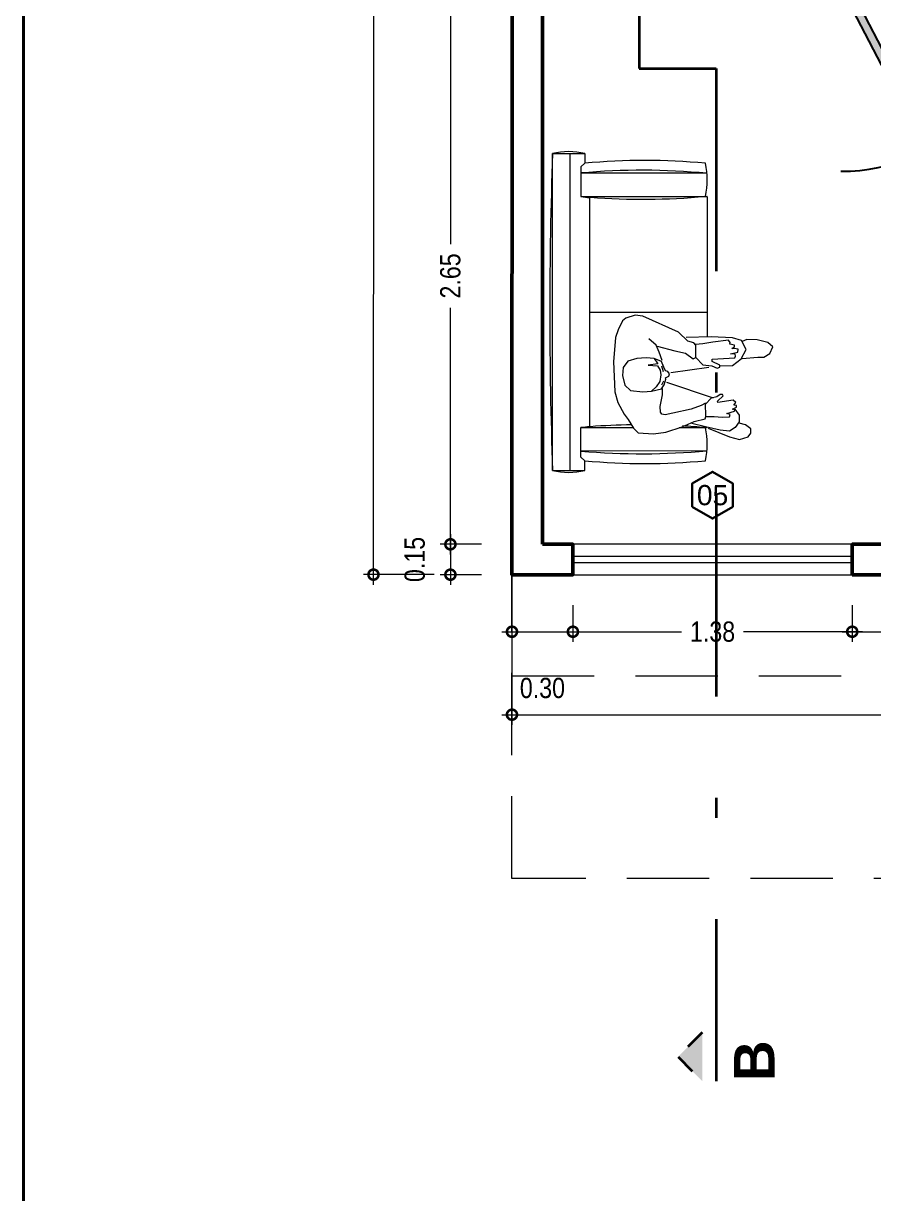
# Model space of a CAD drawing. Extents: x -23.8 to 23.6, y 264.2 to 287.5.
# Drawn here: x -23.82 to -19.62, y 275.34 to 281.12 of the extents above; entities that cross this region are included whole.
import ezdxf
from ezdxf.enums import TextEntityAlignment as Align

# ---------------------------------------------------------------- set-up
doc = ezdxf.new("R2010")
doc.units = 0
doc.header["$LTSCALE"] = 4
doc.header["$PDMODE"] = 66
for name, pattern in [('CONTINUA', [0]), ('DASHED', [19.05, 12.7, -6.35]), ('TRAZO_Y_PUNTO2', [0.5, 0.25, -0.125, 0, -0.125])]:
    doc.linetypes.add(name, pattern=pattern)
doc.layers.get('0').update_dxf_attribs({"linetype": 'CONTINUOUS'})
doc.layers.get('DEFPOINTS').update_dxf_attribs({"linetype": 'CONTINUOUS'})
for name, color, linetype, lineweight in [('CORTES', 11, 'TRAZO_Y_PUNTO2', 35), ('COTAS', 1, 'CONTINUOUS', 9), ('HOJA', 8, 'CONTINUOUS', 40), ('MOBILIARIO', 42, 'CONTINUOUS', 5), ('MURO', 5, 'CONTINUOUS', 50), ('PROYECCION', 30, 'DASHED', 13), ('TEXTOS', 254, 'CONTINUOUS', 0), ('VENTANA', 140, 'CONTINUOUS', 15)]:
    doc.layers.add(name, color=color, linetype=linetype, lineweight=lineweight)
doc.layers.add('PUERTAS', color=34, linetype='CONTINUOUS')
doc.styles.add('ARIAL 1en25', font='arial.ttf', dxfattribs={"height": 0.0625})
doc.styles.add('Arial Narrow', font='ARIALN.TTF')
doc.styles.get("Standard").update_dxf_attribs({"font": 'arial.ttf'})
doc.dimstyles.new('1-50 PRZ', dxfattribs={"dimtxt": 0.1, "dimasz": 0.1, "dimexe": 0.05, "dimexo": 0.15, "dimgap": 0.05, "dimtad": 0, "dimzin": 1, "dimdsep": 46, "dimtxsty": 'Arial Narrow', "dimblk": 'DOTSMALL', "dimcen": 0.1, "dimdle": 0.05, "dimclrd": 250, "dimclre": 250, "dimclrt": 5, "dimaunit": 1, "dimadec": 3, "dimazin": 0, "dimtfac": 1, "dimtmove": 2, "dimatfit": 3, "dimldrblk": 'OBLIQUE', "dimfxl": 0.3, "dimfxlon": 1, "dimlwd": -1, "dimlwe": -1, "dimarcsym": 0})

# ---------------------------------------------------------------- blocks, each defined once
blk = doc.blocks.new('*U25')
for points in [[(-0.4748, 0.8097, -0.01053), (-0.4413, 0.828), (-0.0238, 0.0238), (-0.0577, 0.0063)], [(-0.9299, 0.0238), (-0.9537, 0.0238), (-0.9537, -0.0238), (-0.9299, -0.0238)], [(0, 0.0238), (-0.0238, 0.0238), (-0.0238, -0.0238), (0, -0.0238)]]:
    blk.add_hatch(color=256).paths.add_polyline_path(points)
for points in [[(-0.0238, 0.0238), (-0.0577, 0.0063), (-0.4752, 0.8104), (-0.4413, 0.828)], [(-0.9299, -0.0238), (-0.9537, -0.0238), (-0.9537, 0.0238), (-0.9299, 0.0238)], [(0, -0.0238), (-0.0238, -0.0238), (-0.0238, 0.0238), (0, 0.0238)]]:
    blk.add_lwpolyline(points, close=True)
blk.add_arc((-0.0238, 0.0238), 0.9061, 90, 180)
blk = doc.blocks.new('SOFA+PERSONA')
at = {"layer": 'MOBILIARIO'}
for p, q in [((0, -0.7824), (0, 0.7824)), ((0, 0.7824), (0.1585, 0.7824)), ((0.0865, -0.7824), (0.0865, 0.7824)), ((0.1585, 0.7824), (0.1585, 0.7343)), ((0.1585, 0.7343), (0.1393, 0.7169)), ((0.1393, 0.7169), (0.1393, 0.571)), ((0.7622, 0.6847), (0.1393, 0.6863)), ((0.1393, 0.571), (0.1835, 0.5634)), ((0.1863, 0.5663), (0.1393, 0.571)), ((0.1393, 0.571), (0.7541, 0.571)), ((0.1835, -0.5634), (0.1835, 0.5634)), ((0.7541, 0.571), (0.7608, 0.571)), ((0.7637, 0.5681), (0.7637, -0.1225)), ((0.7637, 0.5681), (0.7637, 0.4657)), ((0.7637, 0.5681), (0.7637, 0.4951)), ((0.1835, -0.0015), (0.7637, -0.0015)), ((0.7078, -0.225), (0.7078, -0.1632)), ((0.5382, -0.2652), (0.5459, -0.2945)), ((0.5475, -0.3422), (0.5382, -0.3606)), ((0.7566, -0.5156), (0.7547, -0.45)), ((0.1393, -0.571), (0.1835, -0.5634)), ((0.1863, -0.5663), (0.1393, -0.571)), ((0.1393, -0.571), (0.3984, -0.571)), ((0.1393, -0.7169), (0.1393, -0.571)), ((0.6255, -0.571), (0.7541, -0.571)), ((0.7541, -0.571), (0.7608, -0.571)), ((0.7622, -0.6847), (0.1393, -0.6863)), ((0.1585, -0.7343), (0.1393, -0.7169)), ((0.1585, -0.7824), (0.1585, -0.7343)), ((0, -0.7824), (0.1585, -0.7824))]:
    blk.add_line(p, q, dxfattribs=at)
for points in [[(0.7078, -0.1632), (0.6965, -0.1519), (0.6684, -0.1444), (0.6215, -0.0994), (0.4451, -0.0207), (0.4076, -0.0151), (0.3612, -0.0306), (0.3453, -0.0439), (0.3228, -0.0876), (0.31, -0.1257), (0.3048, -0.1875), (0.3003, -0.2438), (0.3067, -0.3938), (0.3226, -0.4462), (0.3532, -0.5044), (0.3724, -0.5306), (0.4001, -0.5737), (0.4226, -0.5962), (0.4977, -0.6018), (0.5596, -0.5925), (0.6403, -0.5662), (0.6984, -0.54), (0.7528, -0.5269), (0.7566, -0.5156)], [(0.5408, -0.24), (0.5258, -0.1988), (0.5108, -0.1632), (0.4751, -0.1332), (0.4751, -0.1332), (0.4751, -0.1332), (0.4751, -0.1332)], [(0.5164, -0.1688), (0.6027, -0.1913), (0.6553, -0.2025), (0.6947, -0.2307), (0.7078, -0.225)], [(0.8279, -0.2663), (0.8879, -0.2644), (0.9311, -0.2307), (0.9555, -0.1857), (0.933, -0.1407), (0.8879, -0.1275), (0.7829, -0.1219), (0.659, -0.1257)], [(0.7078, -0.225), (0.7416, -0.2607), (0.7866, -0.2663), (0.8129, -0.2775), (0.826, -0.2719), (0.826, -0.2625), (0.7885, -0.2438), (0.7885, -0.2325), (0.8992, -0.2269), (0.9029, -0.2175), (0.9011, -0.2082), (0.8786, -0.2063), (0.9142, -0.1988), (0.9161, -0.1838), (0.9067, -0.1819), (0.8842, -0.18), (0.8973, -0.1725), (0.8973, -0.1632), (0.8748, -0.1594), (0.8767, -0.15), (0.8692, -0.1388), (0.7904, -0.1482), (0.7416, -0.1575), (0.7047, -0.1601)], [(0.9367, -0.2288), (1.0136, -0.2232), (1.0437, -0.2232), (1.0718, -0.2044), (1.0868, -0.1725), (1.0624, -0.15), (1.0099, -0.1369), (0.9592, -0.135), (0.9353, -0.1453)], [(0.5007, -0.2299), (0.462, -0.2269), (0.4151, -0.2288), (0.3719, -0.2419), (0.3476, -0.2738), (0.3457, -0.3131), (0.3569, -0.3619), (0.3851, -0.3881), (0.4451, -0.3938), (0.4875, -0.391)], [(0.5007, -0.2299), (0.5192, -0.2562), (0.4715, -0.2628), (0.5182, -0.2659), (0.5307, -0.287), (0.5346, -0.3101), (0.5288, -0.3428), (0.5115, -0.3697), (0.4875, -0.391)], [(0.4875, -0.391), (0.5371, -0.3788), (0.5502, -0.36), (0.5596, -0.3319), (0.5577, -0.3244), (0.5746, -0.3169), (0.5765, -0.3056), (0.569, -0.2944), (0.5577, -0.2906), (0.5483, -0.2719), (0.5371, -0.2438), (0.5007, -0.2299)], [(0.584, -0.2981), (0.7716, -0.2719)], [(0.7547, -0.45), (0.7341, -0.4612), (0.6834, -0.48), (0.5934, -0.4987), (0.5558, -0.5081), (0.5389, -0.5044), (0.5333, -0.495), (0.5314, -0.4669), (0.5427, -0.4088), (0.5427, -0.3769)], [(0.5615, -0.3469), (0.7922, -0.4238)], [(0.7566, -0.5152), (0.7979, -0.5156), (0.8373, -0.5194), (0.8729, -0.5175), (0.8767, -0.5062), (0.8598, -0.5006), (0.8973, -0.4894), (0.8992, -0.4837), (0.8879, -0.48), (0.9086, -0.4706), (0.9086, -0.4612), (0.8954, -0.4594), (0.9048, -0.4462), (0.8917, -0.435), (0.8166, -0.4462), (0.8148, -0.4406), (0.8429, -0.4144), (0.8391, -0.4069), (0.8279, -0.4069), (0.811, -0.4181), (0.7829, -0.4256), (0.7549, -0.4553)], [(0.8992, -0.48), (0.9217, -0.51), (0.9217, -0.5419), (0.9011, -0.57), (0.8729, -0.5887), (0.8279, -0.5831), (0.7547, -0.5662), (0.6872, -0.5512)], [(0.7678, -0.5737), (0.8729, -0.6168), (0.9236, -0.63), (0.9649, -0.6168), (0.978, -0.5981), (0.978, -0.5775), (0.9517, -0.5569), (0.9217, -0.5494)]]:
    blk.add_lwpolyline(points, dxfattribs=at)
for centre, radius, start, end in [((21.2325, 0), 21.2469, 177.88978, 182.11022), ((0.0792, 0.4603), 0.3317, 76.17755, 103.82245), ((0.4419, -2.6894), 3.3893, 84.57793, 95.1234), ((0.4563, -2.4199), 3.1683, 84.60692, 95.39308), ((0.4119, 0.6527), 0.3518, 346.58033, 13.41967), ((0.1863, 0.5634), 0.00288, 85.67973, 180), ((0.4419, 3.9459), 3.3893, 265.67973, 275.28509), ((0.7608, 0.5681), 0.00288, 0, 90), ((0.1863, -0.5634), 0.00288, 180, 274.32027), ((0.4419, -3.9459), 3.3893, 90.8877, 94.32027), ((0.4419, -3.9459), 3.3893, 84.71491, 86.64052), ((0.4119, -0.6527), 0.3518, 346.58033, 13.41967), ((0.7608, -0.5681), 0.00288, 270, 0), ((0.4419, 2.6894), 3.3893, 264.8766, 275.42207), ((0.4563, 2.4199), 3.1683, 264.60692, 275.39308), ((0.0792, -0.4603), 0.3317, 256.17755, 283.82245)]:
    blk.add_arc(centre, radius, start, end, dxfattribs=at)
blk = doc.blocks.new('*U11')
at = {"layer": 'VENTANA', "color": 31, "lineweight": 30}
blk.add_lwpolyline([(0.05, -0.0577), (0.15, -0.1155), (0.25, -0.0577), (0.25, 0.0577), (0.15, 0.1155), (0.05, 0.0577)], close=True, dxfattribs=at)
at = {"layer": 'VENTANA'}
blk.add_attdef('01', text='', height=0.1, dxfattribs=at).set_placement((0.15, 0), align=Align.MIDDLE_CENTER)
blk = doc.blocks.new('_DotSmall')
at = {"color": 0, "linetype": 'ByBlock', "const_width": 0.5}
blk.add_lwpolyline([(-0.0625, 0, 1), (0.0625, 0, 1)], format="xyb", close=True, dxfattribs=at)
blk = doc.blocks.new('*D112')
at = {"layer": 'COTAS', "color": 250, "linetype": 'CONTINUA', "transparency": 16777216}
for p, q in [((-21.5578, 281.2007), (-21.7631, 281.2007)), ((-21.7131, 281.2507), (-21.7131, 280.0332)), ((-21.7131, 278.5007), (-21.7131, 279.7182)), ((-21.5591, 278.5507), (-21.7631, 278.5507))]:
    blk.add_line(p, q, dxfattribs=at)
at = {"layer": 'DEFPOINTS', "color": 0, "transparency": 16777216}
for p in [(-21.4078, 281.2007), (-21.7131, 278.5507), (-21.4091, 278.5507)]:
    blk.add_point(p, dxfattribs=at)
at = {"layer": 'COTAS', "color": 250, "transparency": 16777216, "xscale": 0.1, "yscale": 0.1, "zscale": 0.1}
for p, rotation in [((-21.7131, 281.2007), 90), ((-21.7131, 278.5507), 270)]:
    blk.add_blockref('_DotSmall', p, dxfattribs=dict(at, rotation=rotation))
at = {"layer": 'COTAS', "color": 5, "transparency": 16777216, "insert": (-21.7131, 279.8757), "char_height": 0.1, "attachment_point": 5, "rotation": 90, "style": 'Arial Narrow'}
blk.add_mtext('2.65', dxfattribs=at)
blk = doc.blocks.new('_Oblique')
at = {"color": 0, "linetype": 'ByBlock', "lineweight": -2}
blk.add_line((-0.5, -0.5), (0.5, 0.5), dxfattribs=at)
blk = doc.blocks.new('*D113')
at = {"layer": 'COTAS', "color": 250, "linetype": 'CONTINUA', "transparency": 16777216}
for p, q in [((-21.7131, 278.6007), (-21.7131, 278.3507)), ((-21.5591, 278.5507), (-21.7631, 278.5507)), ((-21.5591, 278.4007), (-21.7631, 278.4007))]:
    blk.add_line(p, q, dxfattribs=at)
at = {"layer": 'DEFPOINTS', "color": 0, "transparency": 16777216}
for p in [(-21.4091, 278.5507), (-21.7131, 278.4007), (-21.4091, 278.4007)]:
    blk.add_point(p, dxfattribs=at)
at = {"layer": 'COTAS', "color": 250, "transparency": 16777216, "xscale": 0.1, "yscale": 0.1, "zscale": 0.1}
for p, rotation in [((-21.7131, 278.5507), 90), ((-21.7131, 278.4007), 270)]:
    blk.add_blockref('_DotSmall', p, dxfattribs=dict(at, rotation=rotation))
at = {"layer": 'COTAS', "color": 5, "transparency": 16777216, "insert": (-21.8892, 278.4757), "char_height": 0.1, "attachment_point": 5, "rotation": 90, "style": 'Arial Narrow'}
blk.add_mtext('0.15', dxfattribs=at)
blk = doc.blocks.new('*D114')
at = {"layer": 'COTAS', "color": 250, "linetype": 'CONTINUA', "transparency": 16777216}
for p, q in [((-22.0903, 284.401), (-22.0917, 281.5328)), ((-21.7904, 284.3509), (-22.1404, 284.351)), ((-22.0931, 278.351), (-22.0918, 281.2192)), ((-21.7931, 278.4009), (-22.1431, 278.401))]:
    blk.add_line(p, q, dxfattribs=at)
at = {"layer": 'DEFPOINTS', "color": 0, "transparency": 16777216}
for p in [(-21.4064, 284.3507), (-22.0931, 278.401), (-21.4091, 278.4007)]:
    blk.add_point(p, dxfattribs=at)
at = {"layer": 'COTAS', "color": 250, "transparency": 16777216, "xscale": 0.1, "yscale": 0.1, "zscale": 0.1}
for p, rotation in [((-22.0904, 284.351), 89.97337219110256), ((-22.0931, 278.401), 269.9733721911026)]:
    blk.add_blockref('_DotSmall', p, dxfattribs=dict(at, rotation=rotation))
at = {"layer": 'COTAS', "color": 5, "transparency": 16777216, "insert": (-22.0917, 281.376), "char_height": 0.1, "attachment_point": 5, "rotation": 89.97337, "style": 'Arial Narrow'}
blk.add_mtext('5.95', dxfattribs=at)
blk = doc.blocks.new('*D115')
at = {"layer": 'COTAS', "color": 250, "linetype": 'CONTINUA', "transparency": 16777216}
for p, q in [((-21.4091, 278.2507), (-21.4091, 278.069)), ((-21.1082, 278.2507), (-21.1082, 278.069)), ((-21.4591, 278.119), (-21.0582, 278.119))]:
    blk.add_line(p, q, dxfattribs=at)
at = {"layer": 'DEFPOINTS', "color": 0, "transparency": 16777216}
for p in [(-21.4091, 278.4007), (-21.1082, 278.4007), (-21.1082, 278.119)]:
    blk.add_point(p, dxfattribs=at)
at = {"layer": 'COTAS', "color": 250, "transparency": 16777216, "xscale": 0.1, "yscale": 0.1, "zscale": 0.1, "rotation": 180}
blk.add_blockref('_DotSmall', (-21.4091, 278.119), dxfattribs=at)
at = {"layer": 'COTAS', "color": 250, "transparency": 16777216, "xscale": 0.1, "yscale": 0.1, "zscale": 0.1}
blk.add_blockref('_DotSmall', (-21.1082, 278.119), dxfattribs=at)
at = {"layer": 'COTAS', "color": 5, "transparency": 16777216, "insert": (-21.2587, 277.8408), "char_height": 0.1, "attachment_point": 5, "style": 'Arial Narrow'}
blk.add_mtext('0.30', dxfattribs=at)
blk = doc.blocks.new('*D116')
at = {"layer": 'COTAS', "color": 250, "linetype": 'CONTINUA', "transparency": 16777216}
for p, q in [((-21.1082, 278.2507), (-21.1082, 278.069)), ((-19.7287, 278.2507), (-19.7287, 278.069)), ((-21.1582, 278.119), (-20.5712, 278.119)), ((-19.6787, 278.119), (-20.2657, 278.119))]:
    blk.add_line(p, q, dxfattribs=at)
at = {"layer": 'DEFPOINTS', "color": 0, "transparency": 16777216}
for p in [(-21.1082, 278.4007), (-19.7287, 278.4007), (-19.7287, 278.119)]:
    blk.add_point(p, dxfattribs=at)
at = {"layer": 'COTAS', "color": 250, "transparency": 16777216, "xscale": 0.1, "yscale": 0.1, "zscale": 0.1, "rotation": 180}
blk.add_blockref('_DotSmall', (-21.1082, 278.119), dxfattribs=at)
at = {"layer": 'COTAS', "color": 250, "transparency": 16777216, "xscale": 0.1, "yscale": 0.1, "zscale": 0.1}
blk.add_blockref('_DotSmall', (-19.7287, 278.119), dxfattribs=at)
at = {"layer": 'COTAS', "color": 5, "transparency": 16777216, "insert": (-20.4184, 278.119), "char_height": 0.1, "attachment_point": 5, "style": 'Arial Narrow'}
blk.add_mtext('1.38', dxfattribs=at)
blk = doc.blocks.new('*D117')
at = {"layer": 'COTAS', "color": 250, "linetype": 'CONTINUA', "transparency": 16777216}
for p, q in [((-19.7287, 278.2507), (-19.7287, 278.069)), ((-18.7787, 278.2507), (-18.7787, 278.069)), ((-19.7787, 278.119), (-19.4105, 278.119)), ((-18.7287, 278.119), (-19.0968, 278.119))]:
    blk.add_line(p, q, dxfattribs=at)
at = {"layer": 'DEFPOINTS', "color": 0, "transparency": 16777216}
for p in [(-19.7287, 278.4007), (-18.7787, 278.4007), (-18.7787, 278.119)]:
    blk.add_point(p, dxfattribs=at)
at = {"layer": 'COTAS', "color": 250, "transparency": 16777216, "xscale": 0.1, "yscale": 0.1, "zscale": 0.1, "rotation": 180}
blk.add_blockref('_DotSmall', (-19.7287, 278.119), dxfattribs=at)
at = {"layer": 'COTAS', "color": 250, "transparency": 16777216, "xscale": 0.1, "yscale": 0.1, "zscale": 0.1}
blk.add_blockref('_DotSmall', (-18.7787, 278.119), dxfattribs=at)
at = {"layer": 'COTAS', "color": 5, "transparency": 16777216, "insert": (-19.2537, 278.119), "char_height": 0.1, "attachment_point": 5, "style": 'Arial Narrow'}
blk.add_mtext('0.95', dxfattribs=at)
blk = doc.blocks.new('*D122')
at = {"layer": 'COTAS', "color": 250, "linetype": 'CONTINUA', "transparency": 16777216}
for p, q in [((-21.4091, 278.0095), (-21.4091, 277.6595)), ((-14.9482, 278.0095), (-14.9482, 277.6595)), ((-21.4591, 277.7095), (-18.3354, 277.7095)), ((-14.8982, 277.7095), (-18.0219, 277.7095))]:
    blk.add_line(p, q, dxfattribs=at)
at = {"layer": 'DEFPOINTS', "color": 0, "transparency": 16777216}
for p in [(-21.4091, 278.4007), (-14.9482, 278.4007), (-14.9482, 277.7095)]:
    blk.add_point(p, dxfattribs=at)
at = {"layer": 'COTAS', "color": 250, "transparency": 16777216, "xscale": 0.1, "yscale": 0.1, "zscale": 0.1, "rotation": 180}
blk.add_blockref('_DotSmall', (-21.4091, 277.7095), dxfattribs=at)
at = {"layer": 'COTAS', "color": 250, "transparency": 16777216, "xscale": 0.1, "yscale": 0.1, "zscale": 0.1}
blk.add_blockref('_DotSmall', (-14.9482, 277.7095), dxfattribs=at)
at = {"layer": 'COTAS', "color": 5, "transparency": 16777216, "insert": (-18.1787, 277.7095), "char_height": 0.1, "attachment_point": 5, "style": 'Arial Narrow'}
blk.add_mtext('6.46', dxfattribs=at)
blk = doc.blocks.new('S')
at = {"layer": 'CORTES', "ltscale": 0.025}
h = blk.add_hatch(color=256, dxfattribs=at)
h.dxf.hatch_style = 1
h.paths.add_polyline_path([(0.1288, -0.1), (0.0288, 0), (0.0288, -0.2)])
for p, q in [((0.0288, 0), (0.1288, -0.1)), ((0.1288, -0.1), (0.0288, -0.2))]:
    blk.add_line(p, q, dxfattribs=at)

msp = doc.modelspace()

# ---------------------------------------------------------------- linework, layer by layer
at = {"layer": 'CORTES'}
msp.add_lwpolyline([(-20.7802, 285.8431), (-20.7802, 280.8995), (-20.3999, 280.8995), (-20.3999, 275.9007)], dxfattribs=at)
at = {"layer": 'HOJA'}
msp.add_lwpolyline([(-23.822, 287.4842), (23.5535, 287.4842), (23.5535, 264.1745), (-23.822, 264.1745)], close=True, dxfattribs=at)
at = {"layer": 'MURO'}
for points in [[(-21.2582, 278.5507), (-21.1082, 278.5507), (-21.1082, 278.4007), (-21.4091, 278.4007), (-21.4064, 284.3507), (-13.0483, 284.2497), (-13.0483, 284.0997), (-14.9482, 284.1226), (-14.9482, 282.4007), (-13.8983, 282.4007), (-13.8983, 282.2507), (-15.0982, 282.2507), (-15.0982, 284.1226), (-21.2582, 284.1989)], [(-19.7287, 278.4007), (-18.7787, 278.4007), (-18.7787, 278.5507), (-19.7287, 278.5507)]]:
    msp.add_lwpolyline(points, close=True, dxfattribs=at)
at = {"layer": 'PROYECCION', "ltscale": 0.008}
msp.add_lwpolyline([(-14.9482, 276.9007), (-21.4091, 276.9007), (-21.4091, 278.4007), (-14.9482, 278.4007)], close=True, dxfattribs=at)
msp.add_lwpolyline([(-21.4091, 278.4007), (-21.4091, 277.9007), (-19.4091, 277.9007), (-19.4091, 278.4007)], dxfattribs=at)
at = {"layer": 'VENTANA', "color": 31}
msp.add_lwpolyline([(-21.1082, 278.4007), (-19.7287, 278.4007), (-19.7287, 278.5507), (-21.1082, 278.5507)], close=True, dxfattribs=at)
at = {"layer": 'VENTANA'}
msp.add_lwpolyline([(-21.1082, 278.4607), (-19.7287, 278.4607), (-19.7287, 278.4907), (-21.1082, 278.4907)], close=True, dxfattribs=at)

# ---------------------------------------------------------------- block references
at = {"color": 41}
msp.add_blockref('SOFA+PERSONA', (-21.2082, 279.6976), dxfattribs=at)
at = {"layer": 'PUERTAS', "xscale": 1.006566341419711, "yscale": 1.006566341419711, "zscale": 1.006566341419711, "rotation": 180.0000000000004}
msp.add_blockref('*U25', (-19.8082, 281.3282), dxfattribs=at)
at = {"layer": 'VENTANA'}
msp.add_blockref('*U11', (-20.5684, 278.7935), dxfattribs=at).add_auto_attribs({'01': '05'})
at = {"layer": 'VENTANA', "xscale": -1.2, "yscale": 1.2, "zscale": 1.2}
msp.add_blockref('S', (-20.4345, 276.1407), dxfattribs=at)

# ---------------------------------------------------------------- texts
at = {"layer": 'TEXTOS', "insert": (-20.2124, 276.001), "char_height": 0.2, "attachment_point": 5, "rotation": 90, "style": 'ARIAL 1en25'}
msp.add_mtext('{\\fArial|b1|i0|c0|p34;B}', dxfattribs=at)

# ---------------------------------------------------------------- dimensions: what is measured, and where the dimension line sits
at = {"layer": 'COTAS'}
for p1, p2, distance, picture, middle in [((-21.4064, 284.3507), (-21.4091, 278.4007), -0.684, '*D114', (-22.0917, 281.376)), ((-21.4091, 278.4007), (-14.9482, 278.4007), -0.6912, '*D122', (-18.1787, 277.7095))]:
    dim = msp.add_aligned_dim(p1=p1, p2=p2, distance=distance, dimstyle='1-50 PRZ', dxfattribs=at)
    dim.commit()
    dim.dimension.update_dxf_attribs({"geometry": picture, "text_midpoint": middle})
for base, p1, p2, picture, middle in [((-21.7131, 278.5507), (-21.4078, 281.2007), (-21.4091, 278.5507), '*D112', (-21.7131, 279.8757)), ((-21.7131, 278.4007), (-21.4091, 278.5507), (-21.4091, 278.4007), '*D113', (-21.8892, 278.4757))]:
    dim = msp.add_linear_dim(base=base, p1=p1, p2=p2, angle=90, dimstyle='1-50 PRZ', dxfattribs=at)
    dim.commit()
    dim.dimension.update_dxf_attribs({"geometry": picture, "text_midpoint": middle})
for base, p1, p2, picture, middle in [((-21.1082, 278.119), (-21.4091, 278.4007), (-21.1082, 278.4007), '*D115', (-21.2587, 277.8408)), ((-19.7287, 278.119), (-21.1082, 278.4007), (-19.7287, 278.4007), '*D116', (-20.4184, 278.119)), ((-18.7787, 278.119), (-19.7287, 278.4007), (-18.7787, 278.4007), '*D117', (-19.2537, 278.119))]:
    dim = msp.add_linear_dim(base=base, p1=p1, p2=p2, dimstyle='1-50 PRZ', dxfattribs=at)
    dim.commit()
    dim.dimension.update_dxf_attribs({"geometry": picture, "text_midpoint": middle})

doc.saveas('drawing.dxf')
